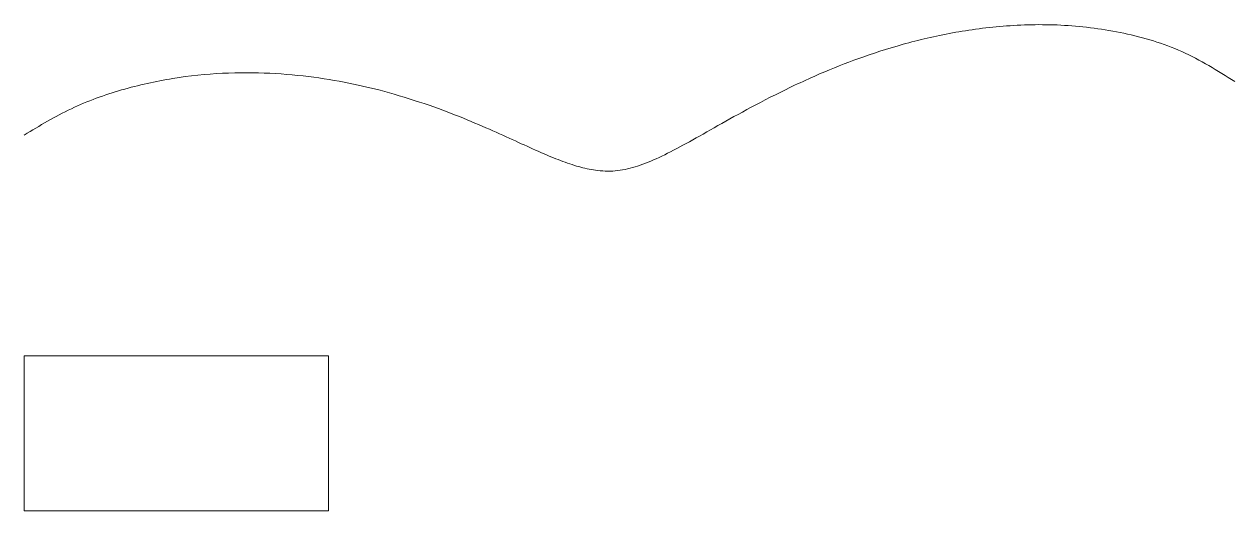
# Model space of a CAD drawing. Header units: millimetres. Extents: x 2.5 to 53.2, y -14.5 to 5.9.
import ezdxf

# ---------------------------------------------------------------- set-up
doc = ezdxf.new("R2010")
doc.units = ezdxf.units.MM
doc.header["$LTSCALE"] = 50
doc.layers.add('None', color=7, linetype='Continuous', lineweight=5)

msp = doc.modelspace()

# ---------------------------------------------------------------- linework, layer by layer
at = {"layer": 'None', "color": 7, "linetype": 'Continuous', "lineweight": 5, "transparency": 33554687}
msp.add_rational_spline([(2.5, 1.25, 0.5), (14.75, 9.5, 3.25), (27, -4.25, 7.5), (41.5, 12, 1.75), (53.25, 3.5, 11)], [1, 1, 2.75, 1, 1], degree=3, dxfattribs=at)
for points in [[(2.5, -8, 3.5), (15.25, -8, 3.5), (15.25, -14.5, 3.5), (2.5, -14.5, 3.5)], [(2.5, -8), (15.25, -8), (15.25, -14.5), (2.5, -14.5)], [(2.5, -14.5), (2.5, -14.5, 3.5), (2.5, -8, 3.5), (2.5, -8)], [(2.5, -8), (2.5, -8, 3.5), (15.25, -8, 3.5), (15.25, -8)], [(15.25, -8), (15.25, -8, 3.5), (15.25, -14.5, 3.5), (15.25, -14.5)], [(15.25, -14.5), (15.25, -14.5, 3.5), (2.5, -14.5, 3.5), (2.5, -14.5)]]:
    msp.add_3dface(points, dxfattribs=at)

doc.saveas('drawing.dxf')
